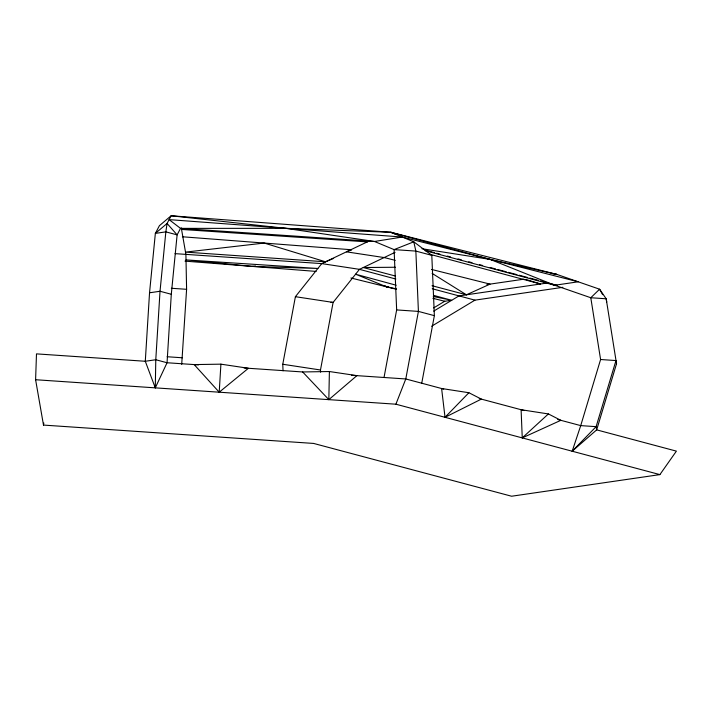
<?xml version="1.0" encoding="UTF-8"?>
<svg xmlns="http://www.w3.org/2000/svg" width="712" height="712" viewBox="0 0 712 712"><rect width="100%" height="100%" fill="white"/><g stroke="black" fill="none" stroke-linecap="round" stroke-linejoin="round"><path stroke-width="1.07" d="M551.337 273.488L556.793 274.387L490.239 259.426L390.79 232.272L285.69 228.338L180.528 228.383L177.119 234.871L171.298 294.27L167.053 362.746L155.287 387.853L155.777 359.738L160.022 291.261L165.843 231.863L167.08 223.47L171.12 215.772L390.79 232.272L556.793 274.387L599.602 289.214L606.179 298.782L606.731 301.995M329.389 371.531L356.908 375.642L328.837 399.646L329.389 371.531L302.662 371.958L244.083 367.979M602.655 294.688L599.602 289.214L590.791 297.741L600.59 359.515L580.725 425.616L572.19 451.221L596.674 429.87L676.4 451.132L659.891 474.61L511.599 496.228L313.645 443.434L43.494 425.082L35.6 379.727L36.49 353.873L145.292 361.269L155.777 359.738L167.053 362.746L198.515 364.882M219.216 392.196L220.907 364.161L194.18 364.589L219.216 392.196L248.417 368.273L220.907 364.161M421.735 383.216L434.365 315.656L431.801 255.341L415.853 251.087L394.092 249.609L374.476 241.475L285.69 228.338L171.12 215.772L159.408 225.686L155.358 233.394L149.538 292.792L145.292 361.269L155.287 387.853M181.702 364.375L186.597 289.303L185.903 254.38L181.293 227.92M43.494 425.082L43.806 422.99M283.047 370.836L282.771 364.259L295.4 296.69L321.753 263.609L369.199 240.976M320.569 372.18L320.48 369.991L333.109 302.422L359.462 269.341L395.062 252.351M384.026 377.485L396.655 309.925L394.092 249.609L413.788 241.813L431.801 255.341M600.59 359.515L615.978 360.566L596.113 426.666L596.674 429.87L616.53 363.77L606.179 298.782L590.791 297.741L547.982 282.913M35.6 379.727L395.89 404.202L405.787 378.962L418.416 311.402L415.853 251.087L413.788 241.813L390.79 232.272L394.893 233.874M445.027 417.303L468.897 392.73L481.357 399.112L445.027 417.303L441.609 388.512L468.897 392.73M572.19 451.221L596.113 426.666L580.725 425.616L557.71 419.484M522.252 437.898L548.391 413.939L560.851 420.32L522.252 437.898L521.104 409.72L548.391 413.939M433.653 307.931L444.733 301.256L450.705 300.42M433.688 311.126L459 295.889L546.923 283.073M431.614 326.238L474.948 300.144L562.827 287.328M432.033 285.717L466.413 294.804L490.061 284.115L431.499 269.43M325.553 261.793L264.232 243.059L185.512 252.11L325.553 261.793L333.617 258.403M351.345 249.894L346.424 251.834L384.133 257.566M402.289 237.043L374.476 241.475L180.528 228.383L169.1 219.625L402.289 237.043L578.197 281.801L554.746 285.263L425.046 250.633M149.538 292.792L160.022 291.261L171.298 294.27M486.883 284.577L523.952 279.175M252.235 266.404L317.872 268.477L186.01 259.907L252.235 266.404L255.546 266.012M395.356 267.249L363.253 267.525L395.498 276.051M388.699 286.82L386.5 286.811L355.582 274.209L396.166 285.218M184.871 229.469L181.56 229.433L367.294 241.875L360.735 241.057M175.019 253.641L321.753 263.609L359.462 269.341L395.854 279.042M171.361 288.271L186.597 289.303M330.929 302.28L333.109 302.422L295.4 296.69M396.655 309.925L418.416 311.402L434.365 315.656M167.115 356.739L182.352 357.78M351.479 375.277L405.787 378.962L443.701 389.072M182.414 236.776L351.568 249.761M185.022 261.135L316.146 271.414M282.771 364.259L320.48 369.991M421.949 248.728L490.239 259.426L554.746 285.263M396.281 288.832L386.5 286.811L384.694 285.565M433.225 296.468L451.702 300.286L433.546 295.355M350.918 277.983L396.201 289.214M432.869 298.31L444.733 301.256M383.59 257.406L395.302 260.352M425.936 250.366L434.498 252.653M436.643 253.223L439.847 254.077M447.341 256.08L450.554 256.934M458.047 258.928L461.26 259.791M468.754 261.785L471.967 262.639M479.461 264.642L482.674 265.496M490.168 267.498L495.516 268.922M497.661 269.492L506.223 271.779M508.368 272.349L516.93 274.636M519.075 275.206L527.637 277.493M529.781 278.063L538.343 280.341M540.488 280.92L546.905 282.628M551.168 283.768L557.549 285.468M429.558 254.202L540.559 283.999L525.856 279.424M432.246 288.752L474.948 300.144M479.265 398.56L524.246 410.557M395.89 404.202L659.891 474.61M432.113 273.39L466.413 294.804M302.662 371.958L328.837 399.646M615.978 360.566L616.53 363.77M167.08 223.47L155.358 233.394L165.843 231.863L177.119 234.871L167.08 223.47"/></g></svg>
